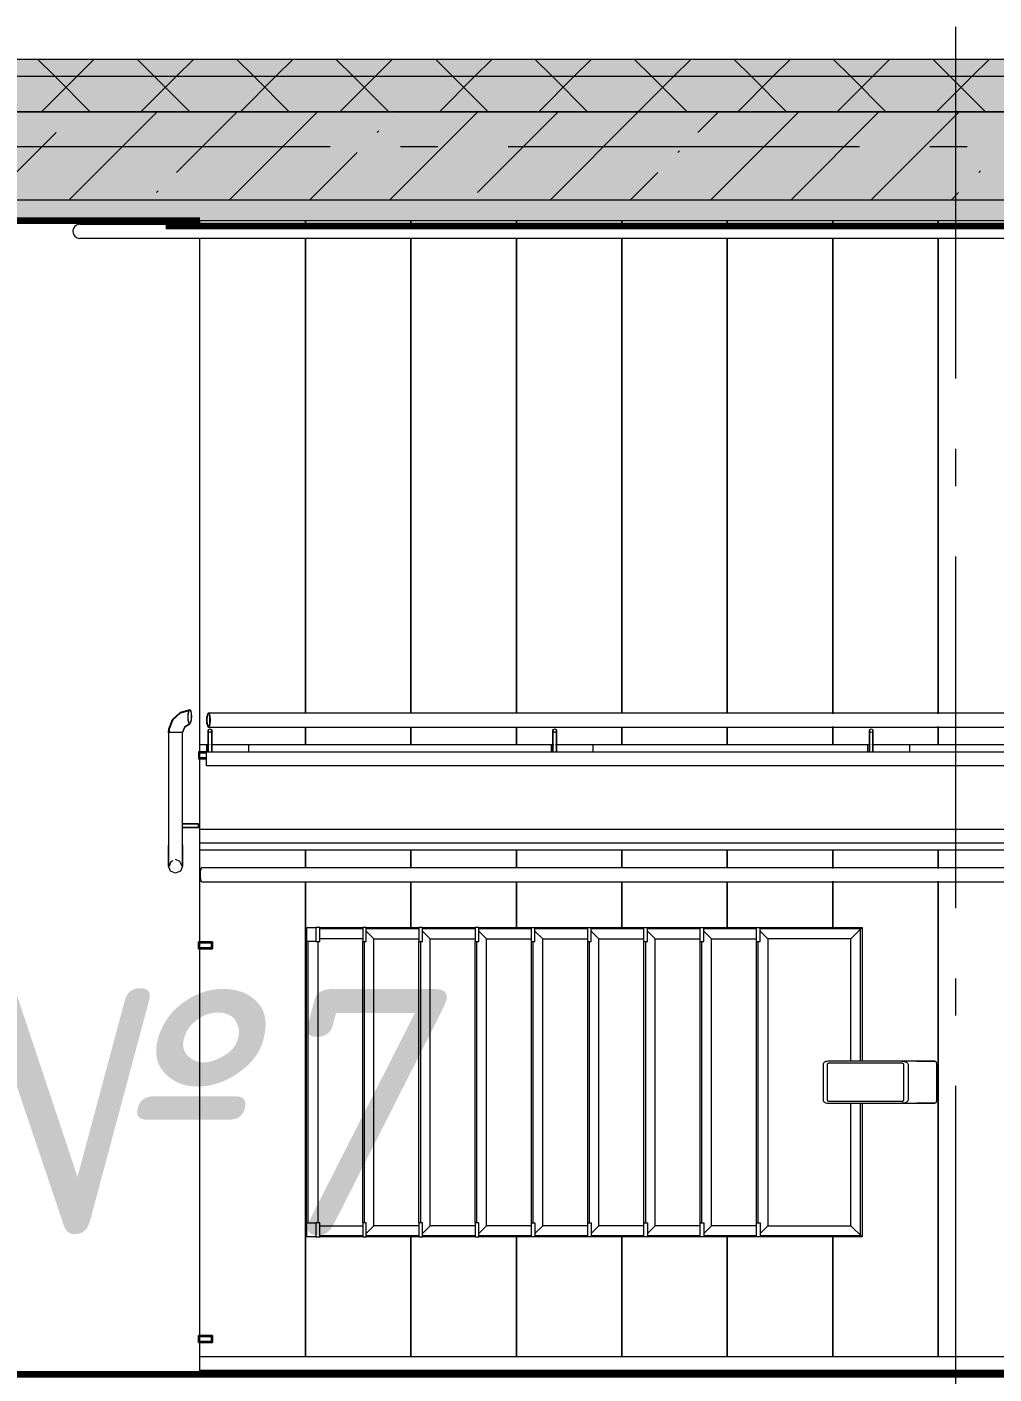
# Model space of a CAD drawing. Header units: millimetres. Extents: x -537608 to 253996, y -217170 to 186033.
# Drawn here: x -297118 to -294368, y 137481 to 141313 of the extents above; entities that cross this region are included whole.
import ezdxf

# ---------------------------------------------------------------- set-up
doc = ezdxf.new("R2010")
doc.units = ezdxf.units.MM
doc.layers.add('16) Лак 1.6м', color=160, linetype='Continuous', lineweight=90)
doc.layers.add('PDF _Геометрия', color=7, linetype='Continuous')
doc.layers.add('PDF _Текст', color=7, linetype='Continuous')
doc.layers.add('PDF _Сплошная заливка', color=7, linetype='Continuous', true_color=0xffffff)
doc.styles.add('PDF ISOCPEUR Italic', font='isocpeui.ttf')

msp = doc.modelspace()

# ---------------------------------------------------------------- hatches: boundary and pattern name
at = {"layer": 'PDF _Сплошная заливка', "transparency": 33554559}
h = msp.add_hatch(color=256, dxfattribs=at)
h.paths.add_polyline_path([(-290876.1851, 141171.2584), (-290876.1851, 141221.257), (-298789.1763, 141221.257), (-298789.1763, 141171.2584), (-290976.1855, 141171.2584)], flags=0)
h.paths.add_polyline_path([(-303403.9461, 141171.2584), (-302761.1775, 141171.2584), (-302761.1775, 141221.257), (-307166.1806, 141221.257), (-307166.1806, 141171.2584), (-305073.682, 141171.2584)], flags=0)
h.paths.add_polyline_path([(-300899.3377, 141171.2584), (-299664.1797, 141171.2584), (-299664.1797, 141221.257), (-301061.1795, 141221.257), (-301061.1795, 141171.2584)], flags=0)
h.paths.add_polyline_path([(-310082.8987, 141171.2584), (-308866.1786, 141171.2584), (-308866.1786, 141221.257), (-317076.174, 141221.257), (-317076.174, 141171.2584), (-311752.6347, 141171.2584)], flags=0)
h = msp.add_hatch(color=256, dxfattribs=at)
h.paths.add_polyline_path([(-291715.7767, 141071.257), (-290976.1855, 141071.257), (-290976.1855, 141171.2584), (-298789.1763, 141171.2584), (-298789.1763, 141071.257), (-298394.7294, 141071.257)], flags=0)
h.paths.add_polyline_path([(-299664.1797, 141071.257), (-299664.1797, 141171.2584), (-301061.1795, 141171.2584), (-301061.1795, 141071.257), (-300064.4654, 141071.257)], flags=0)
h.paths.add_polyline_path([(-302986.5141, 141071.257), (-302761.1775, 141071.6429), (-302761.1775, 141171.2584), (-307166.1806, 141171.2584), (-307166.1806, 141071.257), (-303403.9461, 141071.257)], flags=0)
h.paths.add_polyline_path([(-308866.1786, 141071.257), (-308866.1786, 141171.2584), (-316976.1736, 141171.2584), (-316976.1736, 141071.257), (-309248.0263, 141071.257)], flags=0)
h = msp.add_hatch(color=256, dxfattribs=at)
h.paths.add_polyline_path([(-291226.1778, 140821.2576), (-290976.1855, 140821.2576), (-290976.1855, 141071.257), (-298726.1808, 141071.257), (-298726.1808, 140821.2576), (-291715.7767, 140821.2576)], flags=0)
h.paths.add_polyline_path([(-299926.1769, 140821.2576), (-299726.1761, 140821.2576), (-299726.1761, 141071.257), (-299926.1769, 141071.257)], flags=0)
at = {"layer": 'PDF _Сплошная заливка', "true_color": 0x56bc34, "transparency": 33554559}
h = msp.add_hatch(color=85, dxfattribs=at)
h.paths.add_polyline_path([(-291286.1849, 140761.2581), (-291226.1778, 140761.2581), (-291226.1778, 140821.2576), (-298726.1808, 140821.2576), (-298726.1808, 140761.2581), (-291715.7767, 140761.2581)], flags=0)
h.paths.add_polyline_path([(-299726.1761, 140761.2581), (-299726.1761, 140821.2576), (-299926.1769, 140821.2576), (-299926.1769, 140761.2581), (-299866.1784, 140761.2581)], flags=0)

# ---------------------------------------------------------------- linework, layer by layer
at = {"layer": '16) Лак 1.6м'}
for points in [[(-296626.1814, 140761.2581), (-299866.1784, 140761.2581), (-299866.1784, 140571.2577)], [(-296722.9764, 140747.2056), (-291282.9796, 140747.2056), (-291282.9796, 138776.0948)], [(-299866.1784, 138921.2579), (-299866.1784, 137481.2582), (-291286.1849, 137481.2582), (-291286.1849, 139091.2583)]]:
    msp.add_lwpolyline(points, dxfattribs=at)
at = {"layer": 'PDF _Геометрия', "color": 253, "lineweight": 9, "true_color": 0xaaaaaa}
for p, q in [((-294476.1817, 140312.5503), (-294476.1817, 141312.5509)), ((-296255.6753, 140971.2566), (-297255.6706, 140971.2566)), ((-295949.8439, 140971.2566), (-296055.6745, 140971.2566)), ((-294749.8394, 140971.2566), (-295749.8432, 140971.2566)), ((-294444.008, 140971.2566), (-294549.8386, 140971.2566)), ((-296626.1814, 140751.2581), (-296626.1814, 140761.2581)), ((-296326.1802, 140761.2581), (-296326.1802, 140751.2581)), ((-296326.1802, 140751.2581), (-296326.1802, 140761.2581)), ((-296026.1791, 140761.2581), (-296026.1791, 140751.2581)), ((-296026.1791, 140751.2581), (-296026.1791, 140761.2581)), ((-295726.1779, 140761.2581), (-295726.1779, 140751.2581)), ((-295726.1779, 140751.2581), (-295726.1779, 140761.2581)), ((-295426.1768, 140761.2581), (-295426.1768, 140751.2581)), ((-295426.1768, 140751.2581), (-295426.1768, 140761.2581)), ((-295126.1842, 140761.2581), (-295126.1842, 140751.2581)), ((-295126.1842, 140751.2581), (-295126.1842, 140761.2581)), ((-294826.1831, 140761.2581), (-294826.1831, 140751.2581)), ((-294826.1831, 140751.2581), (-294826.1831, 140761.2581)), ((-294526.1819, 140761.2581), (-294526.1819, 140751.2581)), ((-294526.1819, 140751.2581), (-294526.1819, 140761.2581)), ((-296626.1814, 139271.2581), (-296626.1814, 140711.2579)), ((-296326.1802, 140711.2579), (-296326.1802, 139360.652)), ((-296326.1802, 139360.652), (-296326.1802, 140711.2579)), ((-296026.1791, 140711.2579), (-296026.1791, 139360.5378)), ((-296026.1791, 139360.5378), (-296026.1791, 140711.2579)), ((-295726.1779, 140711.2579), (-295726.1779, 139360.4232)), ((-295726.1779, 139360.4232), (-295726.1779, 140711.2579)), ((-295426.1768, 140711.2579), (-295426.1768, 139360.3097)), ((-295426.1768, 139360.3097), (-295426.1768, 140711.2579)), ((-295126.1842, 140711.2579), (-295126.1842, 139360.1956)), ((-295126.1842, 139360.1956), (-295126.1842, 140711.2579)), ((-294826.1831, 140711.2579), (-294826.1831, 139359.2773)), ((-294826.1831, 139359.2773), (-294826.1831, 140711.2579)), ((-294526.1819, 140711.2579), (-294526.1819, 139359.2773)), ((-294526.1819, 139359.2773), (-294526.1819, 140711.2579)), ((-294476.1817, 140006.7178), (-294476.1817, 140112.5505)), ((-294476.1817, 138806.7181), (-294476.1817, 139806.7171)), ((-296326.1802, 139321.8633), (-296326.1802, 139271.2581)), ((-296326.1802, 139271.2581), (-296326.1802, 139321.8633)), ((-296026.1791, 139321.9774), (-296026.1791, 139271.2581)), ((-296026.1791, 139271.2581), (-296026.1791, 139321.9774)), ((-295726.1779, 139322.091), (-295726.1779, 139271.2581)), ((-295726.1779, 139271.2581), (-295726.1779, 139322.091)), ((-295426.1768, 139322.2056), (-295426.1768, 139271.2581)), ((-295426.1768, 139271.2581), (-295426.1768, 139322.2056)), ((-295126.1842, 139322.3198), (-295126.1842, 139271.2581)), ((-295126.1842, 139271.2581), (-295126.1842, 139322.3198)), ((-294826.1831, 139323.2374), (-294826.1831, 139271.2581)), ((-294826.1831, 139271.2581), (-294826.1831, 139323.2374)), ((-294526.1819, 139323.2374), (-294526.1819, 139271.2581)), ((-294526.1819, 139271.2581), (-294526.1819, 139323.2374)), ((-296599.7345, 139271.2581), (-296626.1814, 139271.2581)), ((-296326.1802, 139271.2581), (-296594.7311, 139271.2581)), ((-296026.1791, 139271.2581), (-296326.1802, 139271.2581)), ((-295726.1779, 139271.2581), (-296026.1791, 139271.2581)), ((-295619.7273, 139271.2581), (-295726.1779, 139271.2581)), ((-295426.1768, 139271.2581), (-295614.7324, 139271.2581)), ((-295126.1842, 139271.2581), (-295426.1768, 139271.2581)), ((-294826.1831, 139271.2581), (-295126.1842, 139271.2581)), ((-294719.7324, 139271.2581), (-294826.1831, 139271.2581)), ((-294526.1819, 139271.2581), (-294714.729, 139271.2581)), ((-294226.1807, 139271.2581), (-294526.1819, 139271.2581)), ((-296326.1802, 138971.258), (-296626.1814, 138971.258)), ((-296026.1791, 138971.258), (-296326.1802, 138971.258)), ((-296326.1802, 138920.7799), (-296326.1802, 138971.258)), ((-296326.1802, 138971.258), (-296326.1802, 138920.7799)), ((-295726.1779, 138971.258), (-296026.1791, 138971.258)), ((-296026.1791, 138920.7799), (-296026.1791, 138971.258)), ((-296026.1791, 138971.258), (-296026.1791, 138920.7799)), ((-295426.1768, 138971.258), (-295726.1779, 138971.258)), ((-295726.1779, 138920.7799), (-295726.1779, 138971.258)), ((-295726.1779, 138971.258), (-295726.1779, 138920.7799)), ((-295126.1842, 138971.258), (-295426.1768, 138971.258)), ((-295426.1768, 138920.7799), (-295426.1768, 138971.258)), ((-295426.1768, 138971.258), (-295426.1768, 138920.7799)), ((-294826.1831, 138971.258), (-295126.1842, 138971.258)), ((-295126.1842, 138920.7799), (-295126.1842, 138971.258)), ((-295126.1842, 138971.258), (-295126.1842, 138920.7799)), ((-294526.1819, 138971.258), (-294826.1831, 138971.258)), ((-294826.1831, 138919.3008), (-294826.1831, 138971.258)), ((-294826.1831, 138971.258), (-294826.1831, 138919.3008)), ((-294226.1807, 138971.258), (-294526.1819, 138971.258)), ((-294526.1819, 138919.3008), (-294526.1819, 138971.258)), ((-294526.1819, 138971.258), (-294526.1819, 138919.3008)), ((-296326.1802, 137531.2583), (-296326.1802, 138881.7824)), ((-296326.1802, 138881.7824), (-296326.1802, 137531.2583)), ((-296026.1791, 138751.2585), (-296026.1791, 138881.7824)), ((-296026.1791, 138881.7824), (-296026.1791, 138751.2585)), ((-295726.1779, 138751.2585), (-295726.1779, 138881.7824)), ((-295726.1779, 138881.7824), (-295726.1779, 138751.2585)), ((-295426.1768, 138751.2585), (-295426.1768, 138881.7824)), ((-295426.1768, 138881.7824), (-295426.1768, 138751.2585)), ((-295126.1842, 138751.2585), (-295126.1842, 138881.7824)), ((-295126.1842, 138881.7824), (-295126.1842, 138751.2585)), ((-294826.1831, 138751.2585), (-294826.1831, 138883.2614)), ((-294826.1831, 138883.2614), (-294826.1831, 138751.2585)), ((-294526.1819, 137531.2583), (-294526.1819, 138883.2614)), ((-294526.1819, 138883.2614), (-294526.1819, 137531.2583)), ((-296323.1403, 138711.2577), (-296323.1403, 138751.2585)), ((-296321.8226, 138711.2577), (-296321.8226, 138751.2585)), ((-296321.8226, 138751.2585), (-296296.0819, 138751.2585)), ((-296284.5679, 138751.2585), (-296163.1414, 138751.2585)), ((-296163.1414, 138747.2583), (-296284.5679, 138747.2583)), ((-296153.1344, 138751.2585), (-296003.1338, 138751.2585)), ((-296003.1338, 138747.2583), (-296153.1344, 138747.2583)), ((-296131.1399, 138719.258), (-296153.1344, 138741.2575)), ((-296153.1344, 138741.2575), (-296131.1399, 138719.258)), ((-295993.1356, 138751.2585), (-295843.135, 138751.2585)), ((-295843.135, 138747.2583), (-295993.1356, 138747.2583)), ((-295971.141, 138719.258), (-295993.1356, 138741.2575)), ((-295993.1356, 138741.2575), (-295971.141, 138719.258)), ((-295833.1366, 138751.2585), (-295683.1361, 138751.2585)), ((-295683.1361, 138747.2583), (-295833.1366, 138747.2583)), ((-295811.1335, 138719.258), (-295833.1366, 138741.2575)), ((-295833.1366, 138741.2575), (-295811.1335, 138719.258)), ((-295683.1361, 138751.2585), (-295673.1378, 138751.2585)), ((-295683.1361, 138711.2577), (-295683.1361, 138751.2585)), ((-295673.1378, 138711.2577), (-295673.1378, 138751.2585)), ((-295673.1378, 138751.2585), (-295523.1372, 138751.2585)), ((-295523.1372, 138747.2583), (-295673.1378, 138747.2583)), ((-295651.1345, 138719.258), (-295673.1378, 138741.2575)), ((-295673.1378, 138741.2575), (-295651.1345, 138719.258)), ((-295523.1372, 138751.2585), (-295513.1389, 138751.2585)), ((-295523.1372, 138711.2577), (-295523.1372, 138751.2585)), ((-295513.1389, 138711.2577), (-295513.1389, 138751.2585)), ((-295513.1389, 138751.2585), (-295363.1383, 138751.2585)), ((-295363.1383, 138747.2583), (-295513.1389, 138747.2583)), ((-295491.1357, 138719.258), (-295513.1389, 138741.2575)), ((-295513.1389, 138741.2575), (-295491.1357, 138719.258)), ((-295363.1383, 138751.2585), (-295353.1399, 138751.2585)), ((-295363.1383, 138711.2577), (-295363.1383, 138751.2585)), ((-295353.1399, 138711.2577), (-295353.1399, 138751.2585)), ((-295353.1399, 138751.2585), (-295203.1394, 138751.2585)), ((-295203.1394, 138747.2583), (-295353.1399, 138747.2583)), ((-295331.1368, 138719.258), (-295353.1399, 138741.2575)), ((-295353.1399, 138741.2575), (-295331.1368, 138719.258)), ((-295203.1394, 138751.2585), (-295193.1411, 138751.2585)), ((-295203.1394, 138711.2577), (-295203.1394, 138751.2585)), ((-295193.1411, 138711.2577), (-295193.1411, 138751.2585)), ((-295193.1411, 138751.2585), (-295043.1405, 138751.2585)), ((-295043.1405, 138747.2583), (-295193.1411, 138747.2583)), ((-295171.1379, 138719.258), (-295193.1411, 138741.2575)), ((-295193.1411, 138741.2575), (-295171.1379, 138719.258)), ((-295043.1405, 138751.2585), (-295033.1336, 138751.2585)), ((-295043.1405, 138711.2577), (-295043.1405, 138751.2585)), ((-295033.1336, 138711.2577), (-295033.1336, 138751.2585)), ((-295033.1336, 138751.2585), (-294743.1393, 138751.2585)), ((-294747.1353, 138747.2583), (-295033.1336, 138747.2583)), ((-295011.139, 138719.258), (-295033.1336, 138741.2575)), ((-295033.1336, 138741.2575), (-295011.139, 138719.258)), ((-294775.1408, 138719.258), (-294743.1393, 138751.2585)), ((-294743.1393, 138751.2585), (-294775.1408, 138719.258)), ((-294747.1353, 138371.2576), (-294747.1353, 138747.2583)), ((-294743.1393, 138751.2585), (-294743.1393, 138371.2576)), ((-296323.1403, 137911.2578), (-296323.1403, 138711.2577)), ((-296296.0819, 138711.2577), (-296321.8226, 138711.2577)), ((-296319.1357, 138711.2577), (-296319.1357, 137911.2578)), ((-296291.1388, 138711.2577), (-296291.1388, 137911.2578)), ((-296163.1414, 138719.258), (-296284.5679, 138719.258)), ((-296163.1414, 137911.2578), (-296163.1414, 138711.2577)), ((-296159.1369, 138711.2577), (-296159.1369, 137911.2578)), ((-296131.1399, 137903.2578), (-296131.1399, 138719.258)), ((-296131.1399, 138719.258), (-296003.1338, 138719.258)), ((-296003.1338, 137911.2578), (-296003.1338, 138711.2577)), ((-295999.138, 138711.2577), (-295999.138, 137911.2578)), ((-295971.141, 137903.2578), (-295971.141, 138719.258)), ((-295971.141, 138719.258), (-295843.135, 138719.258)), ((-295843.135, 137911.2578), (-295843.135, 138711.2577)), ((-295839.1391, 138711.2577), (-295839.1391, 137911.2578)), ((-295811.1335, 137903.2578), (-295811.1335, 138719.258)), ((-295811.1335, 138719.258), (-295683.1361, 138719.258)), ((-295683.1361, 137911.2578), (-295683.1361, 138711.2577)), ((-295683.1361, 138711.2577), (-295673.1378, 138711.2577)), ((-295679.1402, 138711.2577), (-295679.1402, 137911.2578)), ((-295651.1345, 137903.2578), (-295651.1345, 138719.258)), ((-295651.1345, 138719.258), (-295523.1372, 138719.258)), ((-295523.1372, 137911.2578), (-295523.1372, 138711.2577)), ((-295523.1372, 138711.2577), (-295513.1389, 138711.2577)), ((-295519.1413, 138711.2577), (-295519.1413, 137911.2578)), ((-295491.1357, 137903.2578), (-295491.1357, 138719.258)), ((-295491.1357, 138719.258), (-295363.1383, 138719.258)), ((-295363.1383, 137911.2578), (-295363.1383, 138711.2577)), ((-295363.1383, 138711.2577), (-295353.1399, 138711.2577)), ((-295359.1338, 138711.2577), (-295359.1338, 137911.2578)), ((-295331.1368, 137903.2578), (-295331.1368, 138719.258)), ((-295331.1368, 138719.258), (-295203.1394, 138719.258)), ((-295203.1394, 137911.2578), (-295203.1394, 138711.2577)), ((-295203.1394, 138711.2577), (-295193.1411, 138711.2577)), ((-295199.1349, 138711.2577), (-295199.1349, 137911.2578)), ((-295171.1379, 137903.2578), (-295171.1379, 138719.258)), ((-295171.1379, 138719.258), (-295043.1405, 138719.258)), ((-295043.1405, 137911.2578), (-295043.1405, 138711.2577)), ((-295043.1405, 138711.2577), (-295033.1336, 138711.2577)), ((-295039.136, 138711.2577), (-295039.136, 137911.2578)), ((-294775.1408, 138719.258), (-295011.139, 138719.258)), ((-295011.139, 138719.258), (-295011.139, 137903.2578)), ((-294775.1408, 138371.2576), (-294775.1408, 138719.258)), ((-294476.1817, 138500.8838), (-294476.1817, 138606.7178)), ((-294853.7237, 138364.0129), (-294854.0681, 138362.2577)), ((-294854.0681, 138362.2577), (-294854.0681, 138260.2581)), ((-294852.6902, 138365.7019), (-294853.7237, 138364.0129)), ((-294851.011, 138367.2574), (-294852.6902, 138365.7019)), ((-294848.7546, 138368.6219), (-294851.011, 138367.2574)), ((-294846.0075, 138369.7414), (-294848.7546, 138368.6219)), ((-294842.8727, 138370.5732), (-294846.0075, 138369.7414)), ((-294839.4711, 138371.0846), (-294842.8727, 138370.5732)), ((-294841.8652, 138362.8434), (-294841.9771, 138362.2577)), ((-294841.9771, 138362.2577), (-294841.9771, 138260.2581)), ((-294841.5207, 138363.4063), (-294841.8652, 138362.8434)), ((-294840.961, 138363.9247), (-294841.5207, 138363.4063)), ((-294840.2031, 138364.3792), (-294840.961, 138363.9247)), ((-294839.2902, 138364.753), (-294840.2031, 138364.3792)), ((-294835.9317, 138371.2576), (-294839.4711, 138371.0846)), ((-294838.2483, 138365.0296), (-294839.2902, 138364.753)), ((-294837.1114, 138365.2003), (-294838.2483, 138365.0296)), ((-294835.9317, 138365.2574), (-294837.1114, 138365.2003)), ((-294630.3418, 138371.2576), (-294835.9317, 138371.2576)), ((-294630.3418, 138365.2574), (-294835.9317, 138365.2574)), ((-294535.8099, 138371.2576), (-294630.3418, 138371.2576)), ((-294630.3418, 138371.2576), (-294626.8023, 138371.0846)), ((-294629.162, 138365.2003), (-294630.3418, 138365.2574)), ((-294628.0338, 138365.0296), (-294629.162, 138365.2003)), ((-294626.9832, 138364.753), (-294628.0338, 138365.0296)), ((-294626.0703, 138364.3792), (-294626.9832, 138364.753)), ((-294626.8023, 138371.0846), (-294623.4007, 138370.5732)), ((-294625.3125, 138363.9247), (-294626.0703, 138364.3792)), ((-294624.7614, 138363.4063), (-294625.3125, 138363.9247)), ((-294624.4169, 138362.8434), (-294624.7614, 138363.4063)), ((-294624.2963, 138362.2577), (-294624.4169, 138362.8434)), ((-294624.2963, 138260.2581), (-294624.2963, 138362.2577)), ((-294623.4007, 138370.5732), (-294620.266, 138369.7414)), ((-294620.266, 138369.7414), (-294617.5188, 138368.6219)), ((-294617.5188, 138368.6219), (-294615.2625, 138367.2574)), ((-294615.2625, 138367.2574), (-294613.5832, 138365.7019)), ((-294613.5832, 138365.7019), (-294612.5498, 138364.0129)), ((-294612.5498, 138364.0129), (-294612.2053, 138362.2577)), ((-294612.2053, 138362.2577), (-294612.2053, 138260.2581)), ((-294587.5755, 138370.9514), (-294586.4129, 138371.2576)), ((-294586.4129, 138371.2576), (-294535.8099, 138371.2576)), ((-294535.8099, 138371.2576), (-294534.656, 138370.9514)), ((-294534.656, 138370.9514), (-294533.5795, 138370.0525)), ((-294533.5795, 138370.0525), (-294532.6494, 138368.6219)), ((-294532.6494, 138368.6219), (-294531.9432, 138366.7579)), ((-294531.9432, 138366.7579), (-294531.4954, 138364.5872)), ((-294531.4954, 138364.5872), (-294531.3404, 138362.2577)), ((-294531.3404, 138362.2577), (-294531.3404, 138260.2581)), ((-294476.1817, 137300.8845), (-294476.1817, 138300.8846)), ((-294854.0681, 138260.2581), (-294853.7237, 138258.5021)), ((-294853.7237, 138258.5021), (-294852.6902, 138256.8131)), ((-294852.6902, 138256.8131), (-294851.011, 138255.2576)), ((-294851.011, 138255.2576), (-294848.7546, 138253.8939)), ((-294848.7546, 138253.8939), (-294846.0075, 138252.7744)), ((-294846.0075, 138252.7744), (-294842.8727, 138251.9434)), ((-294842.8727, 138251.9434), (-294839.4711, 138251.4312)), ((-294841.9771, 138260.2581), (-294841.8652, 138259.6724)), ((-294841.8652, 138259.6724), (-294841.5207, 138259.1095)), ((-294841.5207, 138259.1095), (-294840.961, 138258.5917)), ((-294840.961, 138258.5917), (-294840.2031, 138258.1361)), ((-294840.2031, 138258.1361), (-294839.2902, 138257.7641)), ((-294839.4711, 138251.4312), (-294835.9317, 138251.2576)), ((-294839.2902, 138257.7641), (-294838.2483, 138257.4862)), ((-294838.2483, 138257.4862), (-294837.1114, 138257.3164)), ((-294837.1114, 138257.3164), (-294835.9317, 138257.2577)), ((-294835.9317, 138257.2577), (-294630.3418, 138257.2577)), ((-294835.9317, 138251.2576), (-294630.3418, 138251.2576)), ((-294775.1408, 137903.2578), (-294775.1408, 138251.2576)), ((-294747.1353, 137875.2581), (-294747.1353, 138251.2576)), ((-294743.1393, 138251.2576), (-294743.1393, 137871.2578)), ((-294630.3418, 138257.2577), (-294629.162, 138257.3164)), ((-294626.8023, 138251.4312), (-294630.3418, 138251.2576)), ((-294630.3418, 138251.2576), (-294535.8099, 138251.2576)), ((-294629.162, 138257.3164), (-294628.0338, 138257.4862)), ((-294628.0338, 138257.4862), (-294626.9832, 138257.7641)), ((-294626.9832, 138257.7641), (-294626.0703, 138258.1361)), ((-294623.4007, 138251.9434), (-294626.8023, 138251.4312)), ((-294626.0703, 138258.1361), (-294625.3125, 138258.5917)), ((-294625.3125, 138258.5917), (-294624.7614, 138259.1095)), ((-294624.7614, 138259.1095), (-294624.4169, 138259.6724)), ((-294624.4169, 138259.6724), (-294624.2963, 138260.2581)), ((-294620.266, 138252.7744), (-294623.4007, 138251.9434)), ((-294617.5188, 138253.8939), (-294620.266, 138252.7744)), ((-294615.2625, 138255.2576), (-294617.5188, 138253.8939)), ((-294613.5832, 138256.8131), (-294615.2625, 138255.2576)), ((-294612.5498, 138258.5021), (-294613.5832, 138256.8131)), ((-294612.2053, 138260.2581), (-294612.5498, 138258.5021)), ((-294586.4129, 138251.2576), (-294587.5755, 138251.5644)), ((-294535.8099, 138251.2576), (-294586.4129, 138251.2576)), ((-294534.656, 138251.5644), (-294535.8099, 138251.2576)), ((-294533.5795, 138252.4633), (-294534.656, 138251.5644)), ((-294532.6494, 138253.8939), (-294533.5795, 138252.4633)), ((-294531.9432, 138255.7584), (-294532.6494, 138253.8939)), ((-294531.4954, 138257.9286), (-294531.9432, 138255.7584)), ((-294531.3404, 138260.2581), (-294531.4954, 138257.9286)), ((-296323.1403, 137871.2578), (-296323.1403, 137911.2578)), ((-296321.8226, 137871.2578), (-296321.8226, 137911.2578)), ((-296321.8226, 137911.2578), (-296296.0819, 137911.2578)), ((-296284.5679, 137903.2578), (-296163.1414, 137903.2578)), ((-296131.1399, 137903.2578), (-296153.1344, 137881.2572)), ((-296153.1344, 137881.2572), (-296131.1399, 137903.2578)), ((-296003.1338, 137903.2578), (-296131.1399, 137903.2578)), ((-295971.141, 137903.2578), (-295993.1356, 137881.2572)), ((-295993.1356, 137881.2572), (-295971.141, 137903.2578)), ((-295843.135, 137903.2578), (-295971.141, 137903.2578)), ((-295811.1335, 137903.2578), (-295833.1366, 137881.2572)), ((-295833.1366, 137881.2572), (-295811.1335, 137903.2578)), ((-295683.1361, 137903.2578), (-295811.1335, 137903.2578)), ((-295683.1361, 137911.2578), (-295673.1378, 137911.2578)), ((-295683.1361, 137871.2578), (-295683.1361, 137911.2578)), ((-295673.1378, 137911.2578), (-295673.1378, 137871.2578)), ((-295651.1345, 137903.2578), (-295673.1378, 137881.2572)), ((-295673.1378, 137881.2572), (-295651.1345, 137903.2578)), ((-295523.1372, 137903.2578), (-295651.1345, 137903.2578)), ((-295523.1372, 137911.2578), (-295513.1389, 137911.2578)), ((-295523.1372, 137871.2578), (-295523.1372, 137911.2578)), ((-295513.1389, 137911.2578), (-295513.1389, 137871.2578)), ((-295491.1357, 137903.2578), (-295513.1389, 137881.2572)), ((-295513.1389, 137881.2572), (-295491.1357, 137903.2578)), ((-295363.1383, 137903.2578), (-295491.1357, 137903.2578)), ((-295363.1383, 137911.2578), (-295353.1399, 137911.2578)), ((-295363.1383, 137871.2578), (-295363.1383, 137911.2578)), ((-295353.1399, 137911.2578), (-295353.1399, 137871.2578)), ((-295331.1368, 137903.2578), (-295353.1399, 137881.2572)), ((-295353.1399, 137881.2572), (-295331.1368, 137903.2578)), ((-295203.1394, 137903.2578), (-295331.1368, 137903.2578)), ((-295203.1394, 137911.2578), (-295193.1411, 137911.2578)), ((-295203.1394, 137871.2578), (-295203.1394, 137911.2578)), ((-295193.1411, 137911.2578), (-295193.1411, 137871.2578)), ((-295171.1379, 137903.2578), (-295193.1411, 137881.2572)), ((-295193.1411, 137881.2572), (-295171.1379, 137903.2578)), ((-295043.1405, 137903.2578), (-295171.1379, 137903.2578)), ((-295043.1405, 137911.2578), (-295033.1336, 137911.2578)), ((-295043.1405, 137871.2578), (-295043.1405, 137911.2578)), ((-295033.1336, 137911.2578), (-295033.1336, 137871.2578)), ((-295011.139, 137903.2578), (-295033.1336, 137881.2572)), ((-295033.1336, 137881.2572), (-295011.139, 137903.2578)), ((-295011.139, 137903.2578), (-294775.1408, 137903.2578)), ((-294743.1393, 137871.2578), (-294775.1408, 137903.2578)), ((-294775.1408, 137903.2578), (-294743.1393, 137871.2578)), ((-296296.0819, 137871.2578), (-296321.8226, 137871.2578)), ((-296284.5679, 137875.2581), (-296163.1414, 137875.2581)), ((-296163.1414, 137871.2578), (-296284.5679, 137871.2578)), ((-296153.1344, 137875.2581), (-296003.1338, 137875.2581)), ((-296003.1338, 137871.2578), (-296153.1344, 137871.2578)), ((-296026.1791, 137531.2583), (-296026.1791, 137871.2578)), ((-296026.1791, 137871.2578), (-296026.1791, 137531.2583)), ((-295993.1356, 137875.2581), (-295843.135, 137875.2581)), ((-295843.135, 137871.2578), (-295993.1356, 137871.2578)), ((-295833.1366, 137875.2581), (-295683.1361, 137875.2581)), ((-295683.1361, 137871.2578), (-295833.1366, 137871.2578)), ((-295726.1779, 137531.2583), (-295726.1779, 137871.2578)), ((-295726.1779, 137871.2578), (-295726.1779, 137531.2583)), ((-295673.1378, 137871.2578), (-295683.1361, 137871.2578)), ((-295673.1378, 137875.2581), (-295523.1372, 137875.2581)), ((-295523.1372, 137871.2578), (-295673.1378, 137871.2578)), ((-295513.1389, 137871.2578), (-295523.1372, 137871.2578)), ((-295513.1389, 137875.2581), (-295363.1383, 137875.2581)), ((-295363.1383, 137871.2578), (-295513.1389, 137871.2578)), ((-295426.1768, 137531.2583), (-295426.1768, 137871.2578)), ((-295426.1768, 137871.2578), (-295426.1768, 137531.2583)), ((-295353.1399, 137871.2578), (-295363.1383, 137871.2578)), ((-295353.1399, 137875.2581), (-295203.1394, 137875.2581)), ((-295203.1394, 137871.2578), (-295353.1399, 137871.2578)), ((-295193.1411, 137871.2578), (-295203.1394, 137871.2578)), ((-295193.1411, 137875.2581), (-295043.1405, 137875.2581)), ((-295043.1405, 137871.2578), (-295193.1411, 137871.2578)), ((-295126.1842, 137531.2583), (-295126.1842, 137871.2578)), ((-295126.1842, 137871.2578), (-295126.1842, 137531.2583)), ((-295033.1336, 137871.2578), (-295043.1405, 137871.2578)), ((-295033.1336, 137875.2581), (-294747.1353, 137875.2581)), ((-294743.1393, 137871.2578), (-295033.1336, 137871.2578)), ((-294826.1831, 137531.2583), (-294826.1831, 137871.2578)), ((-294826.1831, 137871.2578), (-294826.1831, 137531.2583)), ((-296326.1802, 137481.2582), (-296326.1802, 137491.2583)), ((-296326.1802, 137491.2583), (-296326.1802, 137481.2582)), ((-296026.1791, 137481.2582), (-296026.1791, 137491.2583)), ((-296026.1791, 137491.2583), (-296026.1791, 137481.2582)), ((-295726.1779, 137481.2582), (-295726.1779, 137491.2583)), ((-295726.1779, 137491.2583), (-295726.1779, 137481.2582)), ((-295426.1768, 137481.2582), (-295426.1768, 137491.2583)), ((-295426.1768, 137491.2583), (-295426.1768, 137481.2582)), ((-295126.1842, 137481.2582), (-295126.1842, 137491.2583)), ((-295126.1842, 137491.2583), (-295126.1842, 137481.2582)), ((-294826.1831, 137481.2582), (-294826.1831, 137491.2583)), ((-294826.1831, 137491.2583), (-294826.1831, 137481.2582)), ((-294526.1819, 137481.2582), (-294526.1819, 137491.2583)), ((-294526.1819, 137491.2583), (-294526.1819, 137481.2582))]:
    msp.add_line(p, q, dxfattribs=at)
at = {"layer": 'PDF _Геометрия', "lineweight": 9}
for p, q in [((-298789.1763, 141221.257), (-290976.1855, 141221.257)), ((-297037.7141, 141171.2584), (-297087.7144, 141221.257)), ((-296976.4669, 141171.2584), (-296926.4667, 141221.257)), ((-296754.8677, 141171.2584), (-296804.8679, 141221.257)), ((-296693.6205, 141171.2584), (-296643.6203, 141221.257)), ((-296472.0299, 141171.2584), (-296522.0301, 141221.257)), ((-296410.7827, 141171.2584), (-296360.7825, 141221.257)), ((-296189.1835, 141171.2584), (-296239.1837, 141221.257)), ((-296127.9362, 141171.2584), (-296077.9361, 141221.257)), ((-295906.3457, 141171.2584), (-295956.3458, 141221.257)), ((-295845.0985, 141171.2584), (-295795.0983, 141221.257)), ((-295623.4993, 141171.2584), (-295673.4995, 141221.257)), ((-295562.2521, 141171.2584), (-295512.2519, 141221.257)), ((-295340.6529, 141171.2584), (-295390.6531, 141221.257)), ((-295279.4143, 141171.2584), (-295229.414, 141221.257)), ((-295057.815, 141171.2584), (-295107.8152, 141221.257)), ((-294996.5678, 141171.2584), (-294946.5676, 141221.257)), ((-294774.9686, 141171.2584), (-294824.9688, 141221.257)), ((-294713.7214, 141171.2584), (-294663.7212, 141221.257)), ((-294492.1308, 141171.2584), (-294542.131, 141221.257)), ((-294430.8836, 141171.2584), (-294380.8834, 141221.257)), ((-290976.1855, 141171.2584), (-298789.1763, 141171.2584)), ((-297076.4673, 141071.257), (-296976.4669, 141171.2584)), ((-296937.7138, 141071.257), (-297037.7141, 141171.2584)), ((-296793.6209, 141071.257), (-296693.6205, 141171.2584)), ((-296654.8674, 141071.257), (-296754.8677, 141171.2584)), ((-296510.7831, 141071.257), (-296410.7827, 141171.2584)), ((-296372.0295, 141071.257), (-296472.0299, 141171.2584)), ((-296227.9367, 141071.257), (-296127.9362, 141171.2584)), ((-296089.1831, 141071.257), (-296189.1835, 141171.2584)), ((-295945.0989, 141071.257), (-295845.0985, 141171.2584)), ((-295806.3453, 141071.257), (-295906.3457, 141171.2584)), ((-295662.2524, 141071.257), (-295562.2521, 141171.2584)), ((-295523.4989, 141071.257), (-295623.4993, 141171.2584)), ((-295379.406, 141071.257), (-295279.4143, 141171.2584)), ((-295240.6611, 141071.257), (-295340.6529, 141171.2584)), ((-295096.5682, 141071.257), (-294996.5678, 141171.2584)), ((-294957.8147, 141071.257), (-295057.815, 141171.2584)), ((-294813.7218, 141071.257), (-294713.7214, 141171.2584)), ((-294674.9682, 141071.257), (-294774.9686, 141171.2584)), ((-294530.884, 141071.257), (-294430.8836, 141171.2584)), ((-294392.1304, 141071.257), (-294492.1308, 141171.2584)), ((-298789.1763, 141071.257), (-290976.1855, 141071.257)), ((-290976.1855, 141071.257), (-298726.1808, 141071.257)), ((-296997.9448, 140821.2576), (-296747.9439, 141071.257)), ((-296977.4745, 141069.8279), (-296976.045, 141071.257)), ((-296692.346, 140898.7537), (-296519.8427, 141071.257)), ((-296541.7512, 140821.2576), (-296291.7502, 141071.257)), ((-296085.5489, 140821.2576), (-295835.548, 141071.257)), ((-296065.0786, 141069.8279), (-296063.6491, 141071.257)), ((-295836.9775, 140841.7295), (-295607.4555, 141071.257)), ((-295629.3553, 140821.2576), (-295379.3544, 141071.257)), ((-295209.7102, 141012.8037), (-295151.2532, 141071.257)), ((-295173.1531, 140821.2576), (-294923.1607, 141071.257)), ((-294945.0606, 140821.2576), (-294696.4891, 141069.8279)), ((-294716.9594, 140821.2576), (-294466.9585, 141071.257)), ((-297226.0459, 140821.2576), (-297034.4933, 141012.8037)), ((-296122.1061, 141012.8037), (-296117.361, 141017.5446)), ((-296313.6501, 140821.2576), (-296179.1249, 140955.7785)), ((-295266.7376, 140955.7785), (-295261.9925, 140960.5203)), ((-295401.2542, 140821.2576), (-295323.7565, 140898.7537)), ((-294411.3606, 140898.7537), (-294406.6241, 140903.4946)), ((-296749.3734, 140841.7295), (-296744.6282, 140846.4708)), ((-294488.8583, 140821.2576), (-294468.3881, 140841.7295)), ((-298726.1808, 140821.2576), (-291226.1778, 140821.2576)), ((-298726.1808, 140821.2576), (-291226.1778, 140821.2576)), ((-291286.1849, 140761.2581), (-298726.1808, 140761.2581)), ((-296967.2265, 140751.2581), (-292047.2282, 140751.2581)), ((-292047.2282, 140711.2579), (-296967.2265, 140711.2579)), ((-296703.6016, 139343.1538), (-296682.4596, 139362.3598)), ((-296682.4596, 139362.3598), (-296703.6016, 139343.1538)), ((-296702.8179, 139341.6597), (-296682.0979, 139360.8371)), ((-296682.0979, 139360.8371), (-296702.8179, 139341.6597)), ((-296682.4596, 139362.3598), (-296655.1171, 139370.646)), ((-296655.1171, 139370.646), (-296682.4596, 139362.3598)), ((-296682.0979, 139360.8371), (-296655.1171, 139369.1411)), ((-296655.1171, 139369.1411), (-296682.0979, 139360.8371)), ((-296659.4316, 139346.915), (-296659.4058, 139353.4687)), ((-296659.4316, 139346.915), (-296659.4058, 139353.4687)), ((-296658.9321, 139340.7393), (-296659.4316, 139346.915)), ((-296658.9321, 139340.7393), (-296659.4316, 139346.915)), ((-296659.4058, 139353.4687), (-296658.8718, 139359.6035)), ((-296659.4058, 139353.4687), (-296658.8718, 139359.6035)), ((-296658.8718, 139359.6035), (-296657.8987, 139364.6032)), ((-296658.8718, 139359.6035), (-296657.8987, 139364.6032)), ((-296657.8987, 139364.6032), (-296656.5983, 139367.9134)), ((-296657.8987, 139364.6032), (-296656.5983, 139367.9134)), ((-296656.5983, 139367.9134), (-296655.1171, 139369.1411)), ((-296656.5983, 139367.9134), (-296655.1171, 139369.1411)), ((-296655.1171, 139369.1411), (-296653.6359, 139368.1367)), ((-296655.1171, 139369.1411), (-296653.6359, 139368.1367)), ((-296653.6359, 139368.1367), (-296652.3269, 139364.9978)), ((-296653.6359, 139368.1367), (-296652.3269, 139364.9978)), ((-296652.3269, 139364.9978), (-296651.3365, 139360.0815)), ((-296652.3269, 139364.9978), (-296651.3365, 139360.0815)), ((-296650.8284, 139347.449), (-296651.3623, 139341.361)), ((-296650.8284, 139347.449), (-296651.3623, 139341.361)), ((-296651.3365, 139360.0815), (-296650.8198, 139353.9671)), ((-296651.3365, 139360.0815), (-296650.8198, 139353.9671)), ((-296650.8198, 139353.9671), (-296650.8284, 139347.449)), ((-296650.8198, 139353.9671), (-296650.8284, 139347.449)), ((-296606.5551, 139345.7083), (-296606.6756, 139341.2582)), ((-296606.6756, 139341.2582), (-296606.5551, 139345.7083)), ((-296606.202, 139349.9357), (-296606.5551, 139345.7083)), ((-296606.5551, 139345.7083), (-296606.202, 139349.9357)), ((-296606.1934, 139345.6847), (-296606.3225, 139341.2582)), ((-296605.6422, 139353.7276), (-296606.202, 139349.9357)), ((-296606.202, 139349.9357), (-296605.6422, 139353.7276)), ((-296605.823, 139349.8549), (-296606.1934, 139345.6847)), ((-296605.2202, 139353.5262), (-296605.823, 139349.8549)), ((-296604.4366, 139356.4828), (-296605.2202, 139353.5262)), ((-296603.4979, 139358.5561), (-296604.4366, 139356.4828)), ((-296602.9984, 139360.7564), (-296603.9973, 139359.2773)), ((-296603.9973, 139359.2773), (-296602.9984, 139360.7564)), ((-296602.4817, 139359.6229), (-296603.4979, 139358.5561)), ((-296601.9478, 139361.2581), (-296602.9984, 139360.7564)), ((-296602.9984, 139360.7564), (-296601.9478, 139361.2581)), ((-296601.9478, 139359.7574), (-296602.4817, 139359.6229)), ((-296601.9478, 139359.7574), (-296602.4817, 139359.6229)), ((-292712.5081, 139361.2581), (-296601.9478, 139361.2581)), ((-296601.9478, 139361.2581), (-296600.8971, 139360.7564)), ((-296601.4224, 139359.6229), (-296601.9478, 139359.7574)), ((-296601.4224, 139359.6229), (-296601.9478, 139359.7574)), ((-296600.4062, 139358.5561), (-296601.4224, 139359.6229)), ((-296600.8971, 139360.7564), (-296599.9068, 139359.2773)), ((-296599.9068, 139359.2773), (-296599.0111, 139356.894)), ((-296598.6839, 139353.5262), (-296599.4675, 139356.4828)), ((-296599.0111, 139356.894), (-296598.2619, 139353.7276)), ((-296598.081, 139349.8549), (-296598.6839, 139353.5262)), ((-296598.2619, 139353.7276), (-296597.7021, 139349.9357)), ((-296597.7107, 139345.6847), (-296598.081, 139349.8549)), ((-296597.5816, 139341.2582), (-296597.7107, 139345.6847)), ((-296597.7021, 139349.9357), (-296597.349, 139345.7083)), ((-296597.349, 139345.7083), (-296597.2285, 139341.2582)), ((-296715.3998, 139305.8173), (-296714.4783, 139316.736)), ((-296714.4783, 139316.736), (-296715.3998, 139305.8173)), ((-296714.7194, 139305.8173), (-296715.3998, 139305.8173)), ((-296715.3998, 139305.8173), (-296715.3998, 138985.8174)), ((-296714.7194, 139305.8173), (-296715.3998, 139305.8173)), ((-296712.7215, 139305.8173), (-296714.7194, 139305.8173)), ((-296712.7215, 139305.8173), (-296714.7194, 139305.8173)), ((-296714.4783, 139316.736), (-296703.6016, 139343.1538)), ((-296703.6016, 139343.1538), (-296714.4783, 139316.736)), ((-296713.9014, 139305.8173), (-296713.1693, 139315.3974)), ((-296713.1693, 139315.3974), (-296713.9014, 139305.8173)), ((-296713.1693, 139315.3974), (-296702.8179, 139341.6597)), ((-296702.8179, 139341.6597), (-296713.1693, 139315.3974)), ((-296709.5437, 139305.8173), (-296712.7215, 139305.8173)), ((-296709.5437, 139305.8173), (-296712.7215, 139305.8173)), ((-296705.4015, 139305.8173), (-296709.5437, 139305.8173)), ((-296705.4015, 139305.8173), (-296709.5437, 139305.8173)), ((-296700.5703, 139305.8173), (-296705.4015, 139305.8173)), ((-296700.5703, 139305.8173), (-296705.4015, 139305.8173)), ((-296695.3946, 139305.8173), (-296700.5703, 139305.8173)), ((-296695.3946, 139305.8173), (-296700.5703, 139305.8173)), ((-296690.2188, 139305.8173), (-296695.3946, 139305.8173)), ((-296690.2188, 139305.8173), (-296695.3946, 139305.8173)), ((-296685.3962, 139305.8173), (-296690.2188, 139305.8173)), ((-296685.3962, 139305.8173), (-296690.2188, 139305.8173)), ((-296681.2539, 139305.8173), (-296685.3962, 139305.8173)), ((-296681.2539, 139305.8173), (-296685.3962, 139305.8173)), ((-296678.0762, 139305.8173), (-296681.2539, 139305.8173)), ((-296678.0762, 139305.8173), (-296681.2539, 139305.8173)), ((-296676.0783, 139305.8173), (-296678.0762, 139305.8173)), ((-296676.0783, 139305.8173), (-296678.0762, 139305.8173)), ((-296675.3979, 139305.8173), (-296676.0783, 139305.8173)), ((-296675.3979, 139305.8173), (-296676.0783, 139305.8173)), ((-296669.2835, 139322.1976), (-296675.3979, 139305.8173)), ((-296675.3979, 139305.8173), (-296669.2835, 139322.1976)), ((-296675.3979, 138985.8174), (-296675.3979, 139305.8173)), ((-296655.1171, 139330.3674), (-296669.2835, 139322.1976)), ((-296669.2835, 139322.1976), (-296655.1171, 139330.3674)), ((-296657.9418, 139335.7746), (-296658.9321, 139340.7393)), ((-296657.9418, 139335.7746), (-296658.9321, 139340.7393)), ((-296656.6155, 139332.7249), (-296657.9418, 139335.7746)), ((-296656.6155, 139332.7249), (-296657.9418, 139335.7746)), ((-296655.1171, 139331.8934), (-296656.6155, 139332.7249)), ((-296655.1171, 139331.8934), (-296656.6155, 139332.7249)), ((-296653.6531, 139333.2018), (-296655.1171, 139331.8934)), ((-296653.6531, 139333.2018), (-296655.1171, 139331.8934)), ((-296652.3527, 139336.4485), (-296653.6531, 139333.2018)), ((-296652.3527, 139336.4485), (-296653.6531, 139333.2018)), ((-296651.3623, 139341.361), (-296652.3527, 139336.4485)), ((-296651.3623, 139341.361), (-296652.3527, 139336.4485)), ((-296606.6756, 139341.2582), (-296606.5551, 139336.8069)), ((-296606.5551, 139336.8069), (-296606.6756, 139341.2582)), ((-296606.5551, 139336.8069), (-296606.202, 139332.5812)), ((-296606.202, 139332.5812), (-296606.5551, 139336.8069)), ((-296606.3225, 139341.2582), (-296606.1934, 139336.8306)), ((-296606.202, 139332.5812), (-296605.6422, 139328.7883)), ((-296605.6422, 139328.7883), (-296606.202, 139332.5812)), ((-296606.1934, 139336.8306), (-296605.823, 139332.6598)), ((-296605.823, 139332.6598), (-296605.2202, 139328.9896)), ((-296605.2202, 139328.9896), (-296604.4366, 139326.0325)), ((-296604.4366, 139326.0325), (-296603.4979, 139323.9603)), ((-296602.9984, 139321.7589), (-296603.9973, 139323.2374)), ((-296603.9973, 139323.2374), (-296602.9984, 139321.7589)), ((-296603.4979, 139323.9603), (-296602.4817, 139322.8924)), ((-296601.9478, 139321.2584), (-296602.9984, 139321.7589)), ((-296602.9984, 139321.7589), (-296601.9478, 139321.2584)), ((-296602.4817, 139322.8924), (-296601.9478, 139322.7579)), ((-296602.4817, 139322.8924), (-296601.9478, 139322.7579)), ((-296602.2319, 139311.2578), (-296602.2319, 139311.0065)), ((-296602.2319, 139311.0065), (-296602.2319, 139311.2578)), ((-296602.2319, 139311.0065), (-296602.2319, 139302.6385)), ((-296602.2319, 139302.6385), (-296602.2319, 139311.0065)), ((-296601.9478, 139322.7579), (-296601.4224, 139322.8924)), ((-296601.9478, 139322.7579), (-296601.4224, 139322.8924)), ((-296600.8971, 139321.7589), (-296601.9478, 139321.2584)), ((-296601.9478, 139321.2584), (-292712.5081, 139321.2584)), ((-296601.4224, 139322.8924), (-296600.4062, 139323.9603)), ((-296599.9068, 139323.2374), (-296600.8971, 139321.7589)), ((-296599.0111, 139325.6213), (-296599.9068, 139323.2374)), ((-296599.4675, 139326.0325), (-296598.6839, 139328.9896)), ((-296598.2619, 139328.7883), (-296599.0111, 139325.6213)), ((-296598.6839, 139328.9896), (-296598.081, 139332.6598)), ((-296597.7021, 139332.5812), (-296598.2619, 139328.7883)), ((-296598.081, 139332.6598), (-296597.7107, 139336.8306)), ((-296597.7107, 139336.8306), (-296597.5816, 139341.2582)), ((-296597.349, 139336.8069), (-296597.7021, 139332.5812)), ((-296597.2285, 139341.2582), (-296597.349, 139336.8069)), ((-296592.2336, 139305.1434), (-296592.2336, 139311.2578)), ((-296592.2336, 139311.2578), (-296592.2336, 139305.1434)), ((-295622.2334, 139311.2578), (-295622.2334, 139311.0065)), ((-295622.2334, 139311.0065), (-295622.2334, 139311.2578)), ((-295622.2334, 139311.0065), (-295622.2334, 139302.6385)), ((-295622.2334, 139302.6385), (-295622.2334, 139311.0065)), ((-295612.2264, 139305.1434), (-295612.2264, 139311.2578)), ((-295612.2264, 139311.2578), (-295612.2264, 139305.1434)), ((-294722.2298, 139311.2578), (-294722.2298, 139311.0065)), ((-294722.2298, 139311.0065), (-294722.2298, 139311.2578)), ((-294722.2298, 139311.0065), (-294722.2298, 139302.6385)), ((-294722.2298, 139302.6385), (-294722.2298, 139311.0065)), ((-294712.2316, 139305.1434), (-294712.2316, 139311.2578)), ((-294712.2316, 139311.2578), (-294712.2316, 139305.1434)), ((-296607.2268, 139271.2581), (-296607.2268, 139251.2583)), ((-296602.2319, 139302.6385), (-296602.2319, 139286.2577)), ((-296602.2319, 139286.2577), (-296602.2319, 139302.6385)), ((-296602.2319, 139286.2577), (-296602.2319, 139251.2583)), ((-296602.2319, 139251.2583), (-296602.2319, 139286.2577)), ((-296592.2336, 139289.7913), (-296592.2336, 139305.1434)), ((-296592.2336, 139305.1434), (-296592.2336, 139289.7913)), ((-296592.2336, 139286.2577), (-296592.2336, 139289.7913)), ((-296592.2336, 139289.7913), (-296592.2336, 139286.2577)), ((-296592.2336, 139286.2577), (-296592.2336, 139251.2583)), ((-296592.2336, 139251.2583), (-296592.2336, 139286.2577)), ((-296487.2298, 139251.2583), (-296487.2298, 139271.2581)), ((-295627.2282, 139271.2581), (-295627.2282, 139251.2583)), ((-295622.2334, 139302.6385), (-295622.2334, 139286.2577)), ((-295622.2334, 139286.2577), (-295622.2334, 139302.6385)), ((-295622.2334, 139286.2577), (-295622.2334, 139251.2583)), ((-295622.2334, 139251.2583), (-295622.2334, 139286.2577)), ((-295612.2264, 139289.7913), (-295612.2264, 139305.1434)), ((-295612.2264, 139305.1434), (-295612.2264, 139289.7913)), ((-295612.2264, 139286.2577), (-295612.2264, 139289.7913)), ((-295612.2264, 139289.7913), (-295612.2264, 139286.2577)), ((-295612.2264, 139286.2577), (-295612.2264, 139251.2583)), ((-295612.2264, 139251.2583), (-295612.2264, 139286.2577)), ((-295507.2312, 139251.2583), (-295507.2312, 139271.2581)), ((-294727.2333, 139271.2581), (-294727.2333, 139251.2583)), ((-294722.2298, 139302.6385), (-294722.2298, 139286.2577)), ((-294722.2298, 139286.2577), (-294722.2298, 139302.6385)), ((-294722.2298, 139286.2577), (-294722.2298, 139251.2583)), ((-294722.2298, 139251.2583), (-294722.2298, 139286.2577)), ((-294712.2316, 139289.7913), (-294712.2316, 139305.1434)), ((-294712.2316, 139305.1434), (-294712.2316, 139289.7913)), ((-294712.2316, 139286.2577), (-294712.2316, 139289.7913)), ((-294712.2316, 139289.7913), (-294712.2316, 139286.2577)), ((-294712.2316, 139286.2577), (-294712.2316, 139251.2583)), ((-294712.2316, 139251.2583), (-294712.2316, 139286.2577)), ((-294607.2277, 139251.2583), (-294607.2277, 139271.2581)), ((-296607.2268, 139211.2575), (-296607.2268, 139251.2583)), ((-296607.2268, 139251.2583), (-292707.229, 139251.2583)), ((-292707.229, 139211.2575), (-296607.2268, 139211.2575)), ((-296670.3944, 139045.817), (-296673.9339, 139045.817)), ((-296673.9339, 139045.817), (-296670.3944, 139045.817)), ((-296670.3944, 139045.817), (-296630.4012, 139045.817)), ((-296630.4012, 139045.817), (-296670.3944, 139045.817)), ((-296630.4012, 139045.6469), (-296630.4012, 139045.817)), ((-296630.4012, 139045.817), (-296630.4012, 139045.6469)), ((-296630.4012, 139045.6469), (-296630.4012, 139045.817)), ((-296630.4012, 139045.817), (-296630.4012, 139045.6469)), ((-296630.4012, 139045.1474), (-296630.4012, 139045.6469)), ((-296630.4012, 139045.6469), (-296630.4012, 139045.1474)), ((-296630.4012, 139045.1474), (-296630.4012, 139045.6469)), ((-296630.4012, 139045.6469), (-296630.4012, 139045.1474)), ((-296630.4012, 139044.3529), (-296630.4012, 139045.1474)), ((-296630.4012, 139045.1474), (-296630.4012, 139044.3529)), ((-296630.4012, 139044.3529), (-296630.4012, 139045.1474)), ((-296630.4012, 139045.1474), (-296630.4012, 139044.3529)), ((-296630.4012, 139043.3174), (-296630.4012, 139044.3529)), ((-296630.4012, 139044.3529), (-296630.4012, 139043.3174)), ((-296630.4012, 139043.3174), (-296630.4012, 139044.3529)), ((-296630.4012, 139044.3529), (-296630.4012, 139043.3174)), ((-296630.4012, 139042.1118), (-296630.4012, 139043.3174)), ((-296630.4012, 139043.3174), (-296630.4012, 139042.1118)), ((-296630.4012, 139042.1118), (-296630.4012, 139043.3174)), ((-296630.4012, 139043.3174), (-296630.4012, 139042.1118)), ((-296630.4012, 139040.8162), (-296630.4012, 139042.1118)), ((-296630.4012, 139042.1118), (-296630.4012, 139040.8162)), ((-296630.4012, 139040.8162), (-296630.4012, 139042.1118)), ((-296630.4012, 139042.1118), (-296630.4012, 139040.8162)), ((-296630.4012, 139040.8162), (-296630.4012, 139039.5228)), ((-296630.4012, 139039.5228), (-296630.4012, 139040.8162)), ((-296630.4012, 139040.8162), (-296630.4012, 139039.5228)), ((-296630.4012, 139039.5228), (-296630.4012, 139040.8162)), ((-296630.4012, 139039.5228), (-296630.4012, 139038.3171)), ((-296630.4012, 139038.3171), (-296630.4012, 139039.5228)), ((-296630.4012, 139039.5228), (-296630.4012, 139038.3171)), ((-296630.4012, 139038.3171), (-296630.4012, 139039.5228)), ((-296630.4012, 139038.3171), (-296630.4012, 139037.2811)), ((-296630.4012, 139037.2811), (-296630.4012, 139038.3171)), ((-296630.4012, 139038.3171), (-296630.4012, 139037.2811)), ((-296630.4012, 139037.2811), (-296630.4012, 139038.3171)), ((-296676.0783, 139035.8176), (-296670.3944, 139035.8176)), ((-296670.3944, 139035.8176), (-296676.0783, 139035.8176)), ((-296670.3944, 139035.8176), (-296630.4012, 139035.8176)), ((-296630.4012, 139035.8176), (-296670.3944, 139035.8176)), ((-296630.4012, 139037.2811), (-296630.4012, 139036.4871)), ((-296630.4012, 139036.4871), (-296630.4012, 139037.2811)), ((-296630.4012, 139037.2811), (-296630.4012, 139036.4871)), ((-296630.4012, 139036.4871), (-296630.4012, 139037.2811)), ((-296630.4012, 139036.4871), (-296630.4012, 139035.9876)), ((-296630.4012, 139035.9876), (-296630.4012, 139036.4871)), ((-296630.4012, 139036.4871), (-296630.4012, 139035.9876)), ((-296630.4012, 139035.9876), (-296630.4012, 139036.4871)), ((-296630.4012, 139035.9876), (-296630.4012, 139035.8176)), ((-296630.4012, 139035.8176), (-296630.4012, 139035.9876)), ((-296630.4012, 139035.9876), (-296630.4012, 139035.8176)), ((-296630.4012, 139035.8176), (-296630.4012, 139035.9876)), ((-296626.1814, 139031.2813), (-292786.1821, 139031.2813)), ((-296715.3998, 138974.6501), (-296715.3998, 138985.8174)), ((-296715.3998, 138985.8174), (-296715.3998, 138959.1165)), ((-296715.3998, 138949.5827), (-296715.3998, 138974.6501)), ((-296675.3979, 138974.6501), (-296675.3979, 138985.8174)), ((-296675.3979, 138985.8174), (-296675.3979, 138959.1165)), ((-296675.3979, 138949.5827), (-296675.3979, 138974.6501)), ((-292726.1836, 138991.2822), (-296626.1814, 138991.2822)), ((-296715.3998, 138959.1165), (-296715.3998, 138937.9944)), ((-296715.3998, 138932.0867), (-296715.3998, 138949.5827)), ((-296715.3998, 138937.9944), (-296715.3998, 138926.8652)), ((-296715.3998, 138925.8178), (-296715.3998, 138932.0867)), ((-296715.3998, 138926.8652), (-296715.3998, 138925.8178)), ((-296709.7246, 138911.8667), (-296715.3998, 138925.8178)), ((-296709.0529, 138938.2942), (-296713.9014, 138925.8178)), ((-296703.214, 138940.8702), (-296709.0529, 138938.2942)), ((-296682.9247, 138939.4762), (-296695.3946, 138944.3176)), ((-296676.8963, 138925.8178), (-296682.9247, 138939.4762)), ((-296675.3979, 138925.8178), (-296681.4434, 138911.4867)), ((-296675.3979, 138959.1165), (-296675.3979, 138937.9944)), ((-296675.3979, 138932.0867), (-296675.3979, 138949.5827)), ((-296675.3979, 138937.9944), (-296675.3979, 138926.8652)), ((-296675.3979, 138925.8178), (-296675.3979, 138932.0867)), ((-296675.3979, 138926.8652), (-296675.3979, 138925.8178)), ((-296695.3946, 138905.8163), (-296709.7246, 138911.8667)), ((-296681.4434, 138911.4867), (-296695.3946, 138905.8163)), ((-296625.5011, 138905.7318), (-296625.6216, 138901.2801)), ((-296625.6216, 138901.2801), (-296625.5011, 138896.8299)), ((-296625.1566, 138909.9592), (-296625.5011, 138905.7318)), ((-296625.5011, 138896.8299), (-296625.1566, 138892.6031)), ((-296624.5968, 138913.7505), (-296625.1566, 138909.9592)), ((-296625.1566, 138892.6031), (-296624.5968, 138888.8118)), ((-296623.8476, 138916.9175), (-296624.5968, 138913.7505)), ((-296624.5968, 138888.8118), (-296623.8476, 138885.6448)), ((-296622.952, 138919.3008), (-296623.8476, 138916.9175)), ((-296623.8476, 138885.6448), (-296622.952, 138883.2614)), ((-296621.953, 138920.7799), (-296622.952, 138919.3008)), ((-296620.9023, 138921.2816), (-296621.953, 138920.7799)), ((-292731.4626, 138921.2816), (-296620.9023, 138921.2816)), ((-296622.952, 138883.2614), (-296621.953, 138881.7824)), ((-296621.953, 138881.7824), (-296620.9023, 138881.2807)), ((-296620.9023, 138881.2807), (-292731.4626, 138881.2807)), ((-296630.4012, 138690.8175), (-296630.4012, 138710.8174)), ((-296627.3956, 138707.8173), (-296627.3956, 138693.8177)), ((-296593.3962, 138693.8177), (-296593.3962, 138707.8173)), ((-296590.3993, 138710.8174), (-296590.3993, 138690.8175)), ((-296630.4012, 137570.818), (-296630.4012, 137590.8176)), ((-296627.3956, 137587.8172), (-296627.3956, 137573.8176)), ((-296593.3962, 137573.8176), (-296593.3962, 137587.8172)), ((-296590.3993, 137590.8176), (-296590.3993, 137570.818)), ((-296626.1814, 137531.2583), (-292228.2141, 137531.2583)), ((-291226.1778, 137481.2582), (-299866.1784, 137481.2582)), ((-292228.2141, 137491.2583), (-296626.1814, 137491.2583))]:
    msp.add_line(p, q, dxfattribs=at)
at = {"layer": 'PDF _Геометрия', "color": 9, "lineweight": 9, "true_color": 0xc0c0c0}
for p, q in [((-296626.1814, 140751.2581), (-296626.1814, 140761.2581)), ((-296626.1814, 139250.8164), (-296626.1814, 140711.2579)), ((-296626.1814, 139233.8172), (-296626.1814, 139247.9158)), ((-296626.1814, 138710.8174), (-296626.1814, 139231.1593)), ((-296626.1814, 138693.8177), (-296626.1814, 138707.9163)), ((-296626.1814, 137590.4756), (-296626.1814, 138691.1588)), ((-296626.1814, 137573.7188), (-296626.1814, 137587.8172)), ((-296626.1814, 137481.2582), (-296626.1814, 137570.818))]:
    msp.add_line(p, q, dxfattribs=at)
at = {"layer": 'PDF _Геометрия', "lineweight": 20}
for p, q in [((-296607.2268, 139250.8164), (-296630.4012, 139250.8164)), ((-296630.4012, 139250.8164), (-296630.4012, 139230.817)), ((-296630.4012, 139230.817), (-296607.2268, 139230.817)), ((-296627.3956, 139233.8172), (-296627.3956, 139247.8168)), ((-296627.3956, 139247.8168), (-296607.2268, 139247.8168)), ((-296607.2268, 139233.8172), (-296627.3956, 139233.8172)), ((-296590.3993, 138710.8174), (-296630.4012, 138710.8174)), ((-296630.4012, 138710.8174), (-296630.4012, 138690.8175)), ((-296627.3956, 138693.8177), (-296627.3956, 138707.8173)), ((-296627.3956, 138707.8173), (-296593.3962, 138707.8173)), ((-296593.3962, 138693.8177), (-296627.3956, 138693.8177)), ((-296593.3962, 138707.8173), (-296593.3962, 138693.8177)), ((-296590.3993, 138690.8175), (-296590.3993, 138710.8174)), ((-296630.4012, 138690.8175), (-296590.3993, 138690.8175)), ((-296590.3993, 137590.8176), (-296630.4012, 137590.8176)), ((-296630.4012, 137590.8176), (-296630.4012, 137570.818)), ((-296627.3956, 137573.8176), (-296627.3956, 137587.8172)), ((-296627.3956, 137587.8172), (-296593.3962, 137587.8172)), ((-296593.3962, 137587.8172), (-296593.3962, 137573.8176)), ((-296590.3993, 137570.818), (-296590.3993, 137590.8176)), ((-296630.4012, 137570.818), (-296590.3993, 137570.818)), ((-296593.3962, 137573.8176), (-296627.3956, 137573.8176))]:
    msp.add_line(p, q, dxfattribs=at)
at = {"layer": 'PDF _Геометрия', "color": 253, "lineweight": 20, "true_color": 0xaaaaaa}
for p, q in [((-296284.5679, 138751.2585), (-296296.0819, 138751.2585)), ((-296296.0819, 138751.2585), (-296296.0819, 138711.2577)), ((-296284.5679, 138711.2577), (-296284.5679, 138751.2585)), ((-296153.1344, 138751.2585), (-296163.1414, 138751.2585)), ((-296163.1414, 138751.2585), (-296163.1414, 138711.2577)), ((-296153.1344, 138711.2577), (-296153.1344, 138751.2585)), ((-295993.1356, 138751.2585), (-296003.1338, 138751.2585)), ((-296003.1338, 138751.2585), (-296003.1338, 138711.2577)), ((-295993.1356, 138711.2577), (-295993.1356, 138751.2585)), ((-295833.1366, 138751.2585), (-295843.135, 138751.2585)), ((-295843.135, 138751.2585), (-295843.135, 138711.2577)), ((-295833.1366, 138711.2577), (-295833.1366, 138751.2585)), ((-296296.0819, 138711.2577), (-296284.5679, 138711.2577)), ((-296163.1414, 138711.2577), (-296153.1344, 138711.2577)), ((-296003.1338, 138711.2577), (-295993.1356, 138711.2577)), ((-295843.135, 138711.2577), (-295833.1366, 138711.2577)), ((-296284.5679, 137911.2578), (-296296.0819, 137911.2578)), ((-296296.0819, 137911.2578), (-296296.0819, 137871.2578)), ((-296284.5679, 137871.2578), (-296284.5679, 137911.2578)), ((-296153.1344, 137911.2578), (-296163.1414, 137911.2578)), ((-296163.1414, 137911.2578), (-296163.1414, 137871.2578)), ((-296153.1344, 137871.2578), (-296153.1344, 137911.2578)), ((-295993.1356, 137911.2578), (-296003.1338, 137911.2578)), ((-296003.1338, 137911.2578), (-296003.1338, 137871.2578)), ((-295993.1356, 137871.2578), (-295993.1356, 137911.2578)), ((-295833.1366, 137911.2578), (-295843.135, 137911.2578)), ((-295843.135, 137911.2578), (-295843.135, 137871.2578)), ((-295833.1366, 137871.2578), (-295833.1366, 137911.2578)), ((-296296.0819, 137871.2578), (-296284.5679, 137871.2578)), ((-296163.1414, 137871.2578), (-296153.1344, 137871.2578)), ((-296003.1338, 137871.2578), (-295993.1356, 137871.2578)), ((-295843.135, 137871.2578), (-295833.1366, 137871.2578))]:
    msp.add_line(p, q, dxfattribs=at)
at = {"layer": 'PDF _Геометрия', "lineweight": 9}
for centre in [(-296597.2296, 139311.2578), (-296597.2296, 139311.2578), (-295617.231, 139311.2578), (-295617.231, 139311.2578), (-294717.2275, 139311.2578), (-294717.2275, 139311.2578)]:
    msp.add_circle(centre, 5.0002, dxfattribs=at)
msp.add_arc((-296967.2316, 140731.258), 20.0001, 89.9853493, 270.0146507, dxfattribs=at)
msp.add_ellipse((-296655.1182, 139350.5143), major_axis=(0.1928, 19.9743), ratio=0.235453905, start_param=0.040758082, end_param=6.323943389, dxfattribs=at)
msp.add_ellipse((-296655.1182, 139350.5143), major_axis=(0.1928, 19.9743), ratio=0.235453905, start_param=0.040758082, end_param=6.323943389, dxfattribs=at)

# ---------------------------------------------------------------- texts
at = {"layer": 'PDF _Текст', "insert": (-297476.165, 138226.1961), "char_height": 700, "attachment_point": 4, "style": 'PDF ISOCPEUR Italic'}
msp.add_mtext('№7', dxfattribs=at)

doc.saveas('drawing.dxf')
